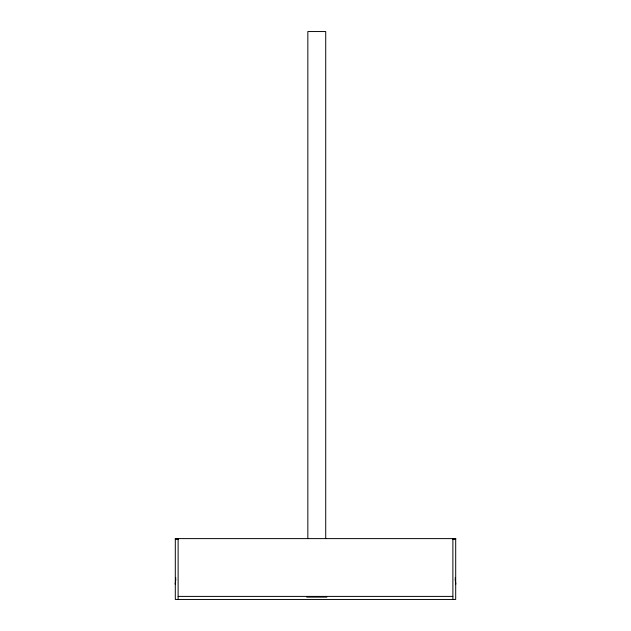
<?xml version="1.0" encoding="UTF-8"?>
<svg xmlns="http://www.w3.org/2000/svg" width="631" height="631" viewBox="0 0 631 631"><rect width="100%" height="100%" fill="white"/><g stroke="black" fill="none" stroke-linecap="round" stroke-linejoin="round"><path stroke-width="0.95" d="M175.726 577.444L175.308 584.235A37.205 2.516 -87.2 0 1 175.757 579.321M175.308 538.819L178.116 538.819M452.884 538.819L455.692 538.819M175.308 539.063L178.116 539.063M452.884 539.063L455.692 539.063M178.116 596.405L452.884 596.405M306.705 597.115L326.858 597.115M455.274 577.444L455.692 584.235A37.205 2.516 87.2 0 0 455.243 579.321M452.884 538.606L452.884 599.45M325.722 538.606L325.722 31.55L307.841 31.55L307.841 538.606M178.116 538.606L178.116 599.45M455.692 538.606L175.308 538.606L175.308 599.45L455.692 599.45L455.692 538.606"/></g></svg>
